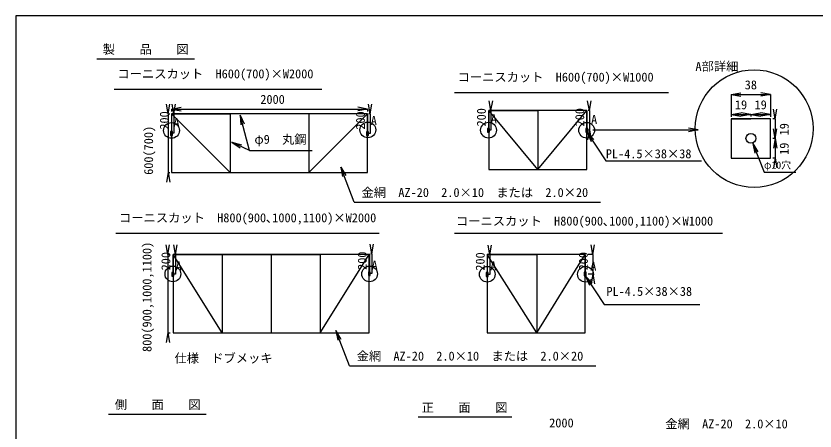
# Model space of a CAD drawing. Units: millimetres, scale not verified, with parts at other scales. Extents: x -707 to 733, y -527 to 483.
# Drawn here: x -707 to 108, y 60 to 483 of the extents above; entities that cross this region are included whole.
import ezdxf
from ezdxf.enums import TextEntityAlignment as Align

# ---------------------------------------------------------------- set-up
doc = ezdxf.new("R2010")
doc.units = ezdxf.units.MM
doc.header["$LTSCALE"] = 5
doc.layers.add('0-0', color=7, linetype='Continuous')
doc.styles.add('ＭＳ ゴシック', font='')
doc.styles.get('ＭＳ ゴシック').set_extended_font_data('MS Gothic')

msp = doc.modelspace()

# ---------------------------------------------------------------- linework, layer by layer
at = {"layer": '0-0'}
for p, q in [((-624.365, 439.36), (-524.915, 439.36)), ((-606.667, 408.333), (-395, 408.333)), ((-260, 405), (-41.667, 405)), ((-548.334, 383.377), (-548.334, 363.377)), ((-488.333, 323.333), (-548.333, 383.333)), ((-408.333, 323.333), (-348.333, 383.333)), ((-348.449, 383.332), (-348.449, 363.332)), ((-225.253, 386.629), (-225.253, 366.629)), ((-175, 326.667), (-125, 386.667)), ((-125, 386.667), (-125, 366.667)), ((-468.606, 345.939), (-478.364, 382)), ((22.178, 378.159), (42.178, 378.159)), ((-118.981, 366.777), (-11.543, 366.777)), ((-468.606, 345.939), (-486.636, 354.212)), ((-468.606, 345.939), (-404.97, 345.939)), ((-361.967, 293.297), (-375.78, 329.03)), ((-361.967, 293.297), (-110.937, 293.297)), ((-605, 261.667), (-336.667, 261.667)), ((-260, 261.667), (13.333, 261.667)), ((-546.75, 239.989), (-546.75, 219.989)), ((-496.667, 160), (-546.667, 240)), ((-396.667, 160), (-346.667, 240)), ((-346.618, 240.465), (-346.618, 220.465)), ((-226.667, 240), (-176.667, 240)), ((-176.052, 160), (-226.667, 240)), ((-226.433, 239.692), (-226.433, 219.692)), ((-176.052, 160), (-126.667, 240)), ((-176.052, 239.851), (-176.052, 159.851)), ((-126.667, 240), (-126.667, 220)), ((-366.967, 126.63), (-380.78, 162.363)), ((-366.967, 126.63), (-115.937, 126.63)), ((-612.291, 77.206), (-513.042, 77.206)), ((-296.793, 74.642), (-201.514, 74.642))]:
    msp.add_line(p, q, dxfattribs=at)
at = {"layer": '0-0', "color": 4}
for p, q in [((22.178, 402.929), (32.026, 404.665)), ((22.178, 402.929), (62.178, 402.929)), ((22.178, 402.929), (32.026, 401.192)), ((22.178, 402.929), (22.178, 380.111)), ((62.178, 402.929), (52.329, 404.665)), ((62.178, 402.929), (52.329, 401.192)), ((62.178, 402.929), (62.178, 380.111)), ((-551.545, 383.333), (-553.282, 393.181)), ((-551.545, 383.333), (-549.809, 393.181)), ((-545.742, 383.377), (-547.478, 393.225)), ((-545.742, 383.377), (-544.005, 393.225)), ((-345.856, 383.332), (-347.592, 393.181)), ((-345.856, 383.332), (-344.119, 393.181)), ((-222.66, 386.629), (-224.397, 396.477)), ((-222.66, 386.629), (-220.924, 396.477)), ((-122.407, 386.667), (-124.144, 396.515)), ((-122.407, 386.667), (-120.671, 396.515)), ((-551.545, 383.333), (-551.545, 323.333)), ((-551.545, 383.333), (-549.848, 383.333)), ((-548.333, 388.152), (-538.485, 389.888)), ((-548.333, 388.152), (-348.333, 388.152)), ((-548.333, 388.152), (-538.485, 386.415)), ((-548.333, 388.152), (-548.333, 385.606)), ((-545.742, 383.377), (-546.853, 383.377)), ((-545.742, 383.377), (-545.742, 363.377)), ((-348.333, 388.152), (-358.181, 389.888)), ((-348.333, 388.152), (-358.181, 386.415)), ((-348.333, 388.152), (-348.333, 385.606)), ((-345.856, 383.332), (-346.967, 383.332)), ((-345.856, 383.332), (-345.856, 363.332)), ((-222.66, 386.629), (-223.771, 386.629)), ((-222.66, 386.629), (-222.66, 366.629)), ((-122.407, 386.667), (-123.519, 386.667)), ((-122.407, 386.667), (-122.407, 366.667)), ((22.178, 382.667), (32.026, 384.404)), ((42.178, 382.667), (32.329, 384.404)), ((42.178, 382.667), (52.026, 384.404)), ((62.178, 382.667), (52.329, 384.404)), ((67.027, 378.159), (65.29, 388.007)), ((67.027, 378.159), (68.763, 388.007)), ((-478.364, 382), (-474.115, 372.947)), ((-478.364, 382), (-477.468, 372.04)), ((22.178, 382.667), (42.178, 382.667)), ((22.178, 382.667), (32.026, 380.931)), ((22.178, 382.667), (22.178, 380.659)), ((42.178, 382.667), (32.329, 380.931)), ((42.178, 382.667), (42.178, 380.659)), ((42.178, 382.667), (62.178, 382.667)), ((42.178, 382.667), (52.026, 380.931)), ((62.178, 382.667), (52.329, 380.931)), ((62.178, 382.667), (62.178, 380.659)), ((67.027, 378.159), (64.471, 378.159)), ((67.027, 378.159), (67.027, 358.159)), ((-222.66, 366.629), (-223.771, 366.629)), ((-122.407, 366.667), (-124.144, 356.819)), ((-122.407, 366.667), (-123.519, 366.667)), ((-122.407, 366.667), (-120.671, 356.819)), ((-11.543, 366.777), (-21.391, 368.513)), ((-11.543, 366.777), (-21.391, 365.04)), ((67.027, 358.159), (65.29, 368.007)), ((67.027, 358.159), (68.763, 368.007)), ((-545.742, 363.377), (-546.853, 363.377)), ((-345.856, 363.332), (-346.967, 363.332)), ((-124.559, 364.291), (-117.734, 356.982)), ((-124.559, 364.291), (-120.645, 355.089)), ((-486.636, 354.212), (-476.961, 351.684)), ((-486.636, 354.212), (-478.41, 348.527)), ((44.027, 352.913), (49.315, 344.426)), ((44.027, 352.913), (46.093, 343.129)), ((67.027, 358.159), (64.471, 358.159)), ((67.027, 358.159), (65.29, 348.311)), ((67.027, 358.159), (68.763, 348.311)), ((67.027, 358.159), (67.027, 338.159)), ((67.027, 338.159), (64.471, 338.159)), ((67.027, 338.159), (65.29, 328.311)), ((67.027, 338.159), (68.763, 328.311)), ((-375.78, 329.03), (-370.609, 320.47)), ((-375.78, 329.03), (-373.848, 319.218)), ((-551.545, 323.333), (-553.282, 313.485)), ((-551.545, 323.333), (-549.809, 313.485)), ((-551.545, 323.333), (-549.848, 323.333)), ((-551.833, 239.989), (-553.57, 249.837)), ((-551.833, 239.989), (-550.097, 249.837)), ((-544.158, 239.989), (-545.894, 249.837)), ((-544.158, 239.989), (-542.421, 249.837)), ((-344.025, 240.465), (-345.762, 250.313)), ((-344.025, 240.465), (-342.289, 250.313)), ((-223.84, 239.692), (-225.577, 249.54)), ((-223.84, 239.692), (-222.104, 249.54)), ((-118.743, 240), (-120.48, 249.848)), ((-118.743, 240), (-117.007, 249.848)), ((-551.833, 239.989), (-551.833, 160)), ((-551.833, 239.989), (-549.571, 239.989)), ((-544.158, 239.989), (-545.269, 239.989)), ((-544.158, 239.989), (-544.158, 219.989)), ((-344.025, 240.465), (-345.136, 240.465)), ((-344.025, 240.465), (-344.025, 220.465)), ((-223.84, 239.692), (-224.951, 239.692)), ((-223.84, 239.692), (-223.84, 219.692)), ((-118.743, 240), (-123.611, 240)), ((-118.743, 240), (-118.743, 220)), ((-544.158, 219.989), (-545.269, 219.989)), ((-344.025, 220.465), (-345.136, 220.465)), ((-118.743, 220), (-123.611, 220)), ((-118.743, 220), (-120.48, 210.152)), ((-118.743, 220), (-117.007, 210.152)), ((-223.84, 219.692), (-224.951, 219.692)), ((-126.259, 217.954), (-119.433, 210.646)), ((-126.259, 217.954), (-122.345, 208.752)), ((-551.833, 160), (-553.57, 150.152)), ((-551.833, 160), (-550.097, 150.152)), ((-551.833, 160), (-549.571, 160)), ((-380.78, 162.363), (-375.609, 153.803)), ((-380.78, 162.363), (-378.848, 152.551))]:
    msp.add_line(p, q, dxfattribs=at)
at = {"layer": '0-0'}
for points in [[(-706.705, -527.068), (733.295, -527.068), (733.295, 482.932), (-706.705, 482.932)], [(-548.333, 323.333), (-348.333, 323.333), (-348.333, 383.333), (-548.333, 383.333)], [(-225, 326.667), (-125, 326.667), (-125, 386.667), (-225, 386.667)], [(-225, 386.667), (-175, 386.667), (-175, 326.667)], [(22.178, 338.159), (62.178, 338.159), (62.178, 378.159), (22.178, 378.159)], [(-226.253, 364.544), (-224.253, 364.544), (-224.253, 368.344), (-226.253, 368.344)], [(-126, 364.581), (-124, 364.581), (-124, 368.381), (-126, 368.381)], [(-549.334, 361.291), (-547.334, 361.291), (-547.334, 365.091), (-549.334, 365.091)], [(-349.449, 361.247), (-347.449, 361.247), (-347.449, 365.047), (-349.449, 365.047)], [(-546.667, 160), (-346.667, 160), (-346.667, 240), (-546.667, 240)], [(-226.667, 160), (-126.667, 160), (-126.667, 240), (-226.667, 240)], [(-547.75, 217.903), (-545.75, 217.903), (-545.75, 221.703), (-547.75, 221.703)], [(-347.618, 218.38), (-345.618, 218.38), (-345.618, 222.18), (-347.618, 222.18)], [(-227.433, 217.607), (-225.433, 217.607), (-225.433, 221.407), (-227.433, 221.407)], [(-127.7, 218.245), (-125.7, 218.245), (-125.7, 222.045), (-127.7, 222.045)]]:
    msp.add_lwpolyline(points, close=True, dxfattribs=at)
for points in [[(-548.333, 383.333), (-488.333, 383.333), (-488.333, 323.333)], [(-348.333, 383.333), (-408.333, 383.333), (-408.333, 323.333)], [(-124.559, 364.291), (-105.64, 335.207), (-8.223, 335.207)], [(44.027, 352.913), (55.709, 323.889), (87.836, 323.889)], [(-546.667, 240), (-446.667, 240), (-446.667, 160)], [(-546.667, 240), (-496.667, 240), (-496.667, 160)], [(-446.667, 240), (-396.667, 240), (-396.667, 160)], [(-126.259, 217.954), (-107.34, 188.87), (-9.923, 188.87)]]:
    msp.add_lwpolyline(points, dxfattribs=at)
for centre, radius in [((45.511, 368.159), 60), ((-348.159, 366.857), 8), ((-225.175, 366.603), 8), ((-548.223, 366.281), 8), ((-125.167, 366.5), 8), ((42.201, 358.207), 5), ((-546.804, 220.085), 8), ((-346.379, 220.085), 8), ((-226.442, 219.749), 8), ((-126.349, 219.749), 8)]:
    msp.add_circle(centre, radius, dxfattribs=at)

# ---------------------------------------------------------------- texts
at = {"layer": '0-0', "color": 4, "style": 'ＭＳ ゴシック'}
for s, height, p in [('製\u3000\u3000品\u3000\u3000図', 9.164, (-618.333, 441.667)), ('A部詳細', 9.164, (-14.298, 424.284)), ('コーニスカット\u3000H600(700)×W2000', 9.164, (-603.333, 416.667)), ('コーニスカット\u3000H600(700)×W1000', 9.164, (-256.667, 413.333)), ('38', 9.164, (35.928, 405.429)), ('2000', 9.164, (-457.708, 390.652)), ('19', 9.164, (25.928, 385.167)), ('19', 9.164, (45.928, 385.167)), ('A', 9.164, (-222.92, 370.895)), ('A', 9.164, (-546.24, 367.025)), ('A', 9.164, (-345.165, 369.008)), ('A', 9.164, (-120.667, 370.167)), ('φ9\u3000丸鋼', 9.164, (-463.727, 349.97)), ('PL-4.5×38×38', 9.164, (-105.64, 335.207)), ('φ10穴', 7.331, (55.527, 325.167)), ('金網\u3000AZ-20\u30002.0×10\u3000または\u30002.0×20', 9.164, (-354.559, 295.76)), ('コーニスカット\u3000H800(900､1000,1100)×W2000', 9.164, (-601.667, 270)), ('コーニスカット\u3000H800(900､1000,1100)×W1000', 9.164, (-258.333, 266.667)), ('A', 9.164, (-544.037, 220.876)), ('A', 9.164, (-344.402, 221.667)), ('A', 9.164, (-223.399, 220.966)), ('A', 9.164, (-121.481, 220.661)), ('PL-4.5×38×38', 9.164, (-105, 195)), ('仕様\u3000ドブメッキ', 9.164, (-545.182, 127.012)), ('金網\u3000AZ-20\u30002.0×10\u3000または\u30002.0×20', 9.164, (-359.559, 129.093)), ('側\u3000\u3000面\u3000\u3000図', 9.164, (-606.06, 79.628)), ('正\u3000\u3000面\u3000\u3000図', 9.164, (-293.333, 76.667)), ('2000', 9.164, (-163.344, 61.006)), ('金網\u3000AZ-20\u30002.0×10', 9.164, (-45, 60))]:
    msp.add_text(s, height=height, dxfattribs=at).set_placement(p, align=Align.BOTTOM_LEFT)
for s, p in [('200', (-548.242, 367.127)), ('200', (-348.356, 367.082)), ('200', (-225.16, 370.379)), ('200', (-124.907, 370.417)), ('600(700)', (-564.28, 321.073)), ('19', (83.455, 361.31)), ('19', (83.455, 341.413)), ('800(900,1000,1100)', (-565.857, 140.619)), ('200', (-546.658, 223.739)), ('200', (-346.525, 224.215)), ('200', (-226.34, 223.442)), ('200', (-121.243, 223.75))]:
    msp.add_text(s, height=9.164, rotation=90, dxfattribs=at).set_placement(p, align=Align.BOTTOM_LEFT)

doc.saveas('drawing.dxf')
